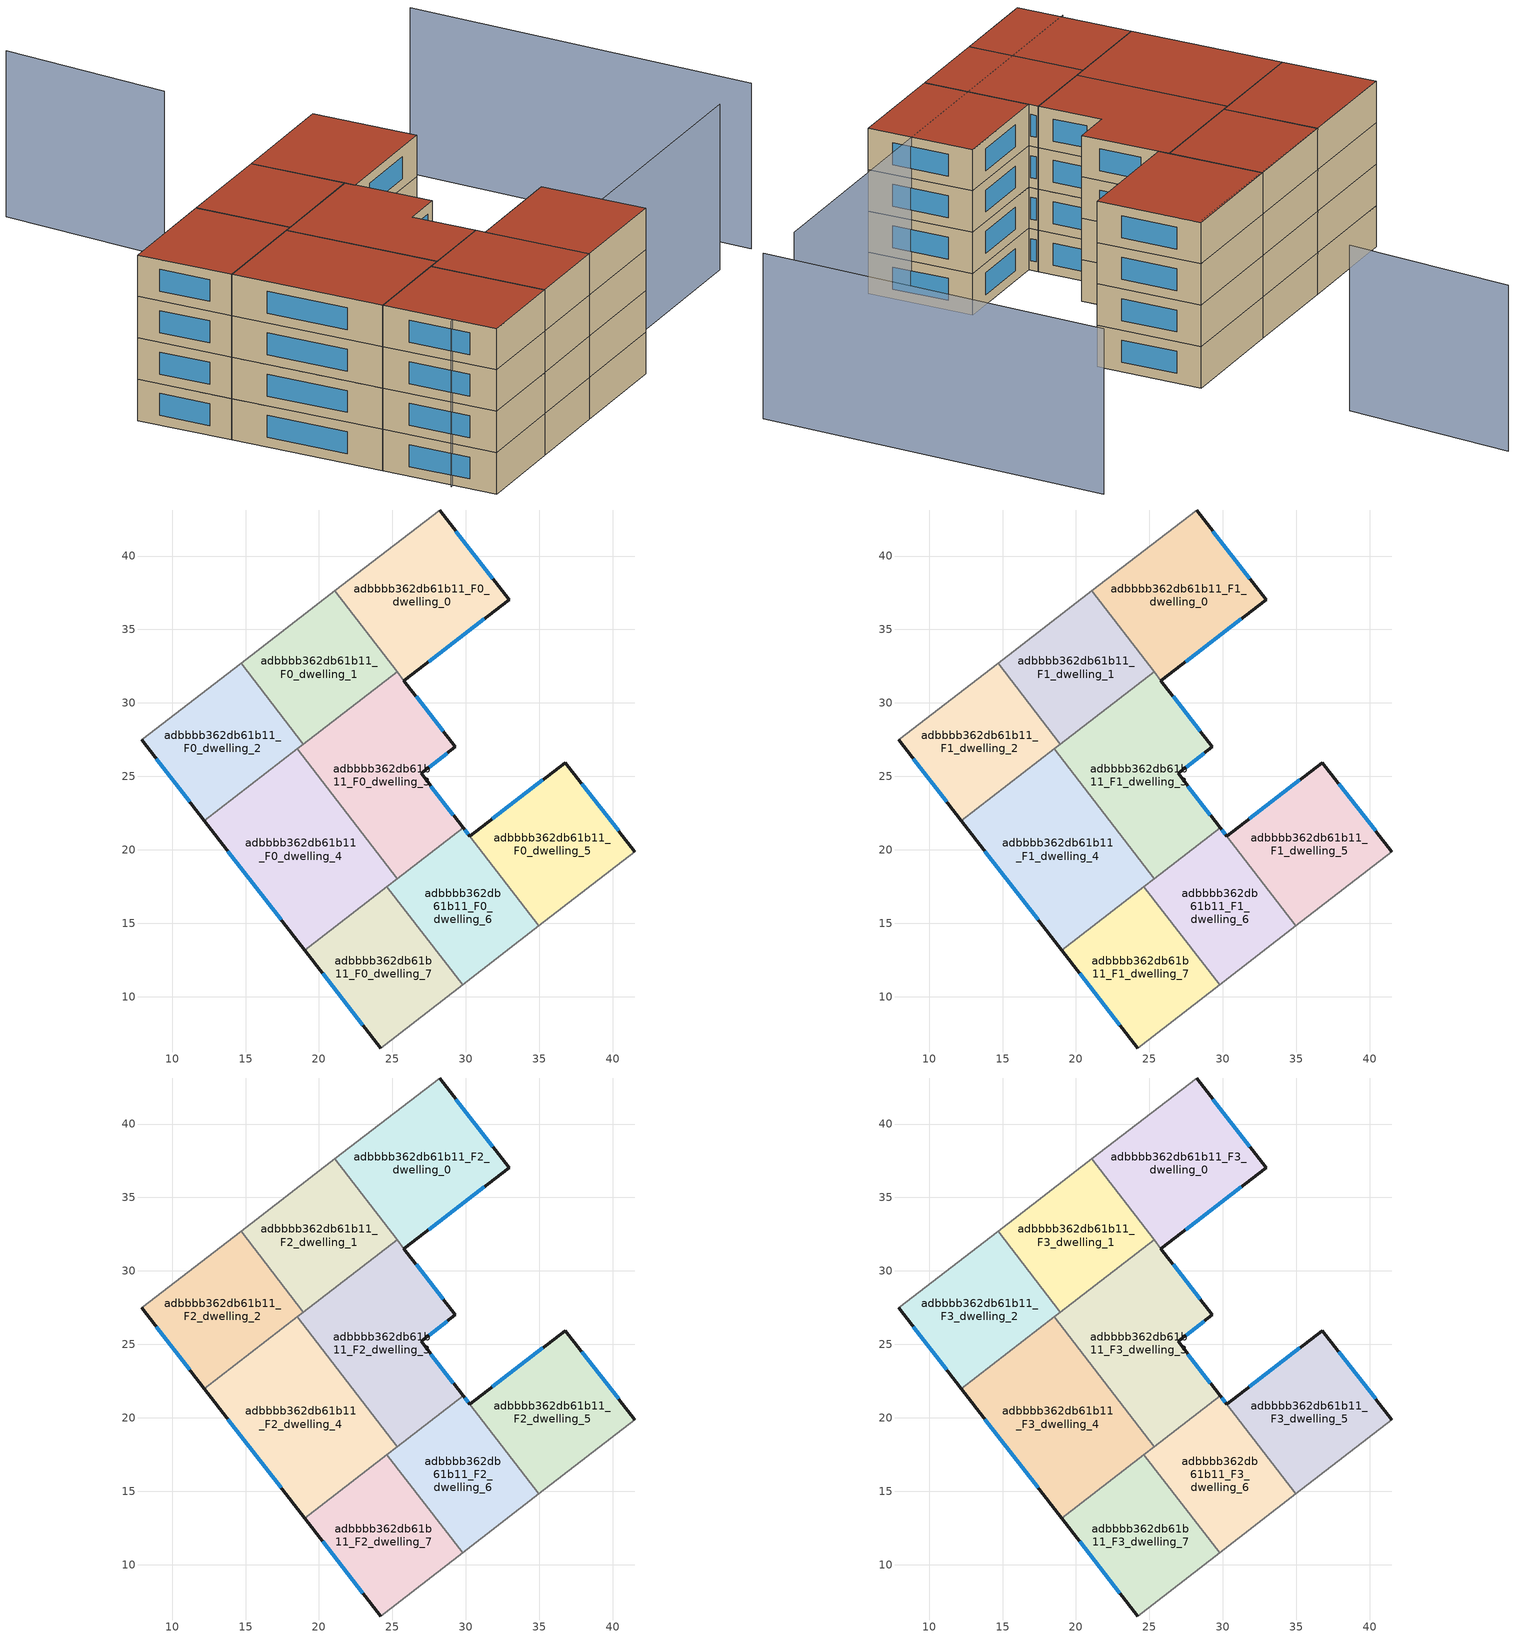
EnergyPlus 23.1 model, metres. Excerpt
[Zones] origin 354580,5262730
adbbbb362db61b11_F0_dwelling_0
 floor ground (EU_floor_Construction): 28.22,43.13 32.95,37.03 25.79,31.51 21.07,37.62 z0
 wall outside (EU_wall_Construction): 25.79,31.51 32.95,37.03 28.22,43.13 z0:3
 wall adiabatic (EU_wall_Construction): 28.22,43.13 21.07,37.62 z0:3
 wall to adbbbb362db61b11_F0_dwelling_1 (EU_wall_Construction): 21.07,37.62 25.32,32.11 z0:3
 wall to adbbbb362db61b11_F0_dwelling_3 (EU_wall_Construction): 25.32,32.11 25.79,31.51 z0:3
 window (EU_Window_Construction): 31.84,38.47 29.33,41.7 / 27.47,32.8 31.26,35.74 z0.7:2.3
adbbbb362db61b11_F0_dwelling_1
 floor ground (EU_floor_Construction): 21.07,37.62 25.32,32.11 18.95,27.2 14.7,32.71 z0
 wall to adbbbb362db61b11_F0_dwelling_2 (EU_wall_Construction): 14.7,32.71 18.95,27.2 z0:3
 wall adiabatic (EU_wall_Construction): 21.07,37.62 14.7,32.71 z0:3
 wall to adbbbb362db61b11_F0_dwelling_3 (EU_wall_Construction): 18.95,27.2 25.32,32.11 z0:3
adbbbb362db61b11_F0_dwelling_2
 floor ground (EU_floor_Construction): 14.7,32.71 18.95,27.2 12.19,21.99 7.92,27.48 z0
 wall outside (EU_wall_Construction): 7.92,27.48 12.19,21.99 z0:3
 wall adiabatic (EU_wall_Construction): 14.7,32.71 7.92,27.48 z0:3
 wall to adbbbb362db61b11_F0_dwelling_4 (EU_wall_Construction): 12.19,21.99 18.52,26.87 z0:3
 wall to adbbbb362db61b11_F0_dwelling_3 (EU_wall_Construction): 18.52,26.87 18.95,27.2 z0:3
 window (EU_Window_Construction): 8.93,26.19 11.19,23.28 z0.7:2.3
adbbbb362db61b11_F0_dwelling_3
 floor ground (EU_floor_Construction): 25.32,32.11 29.28,27.01 26.95,25.21 29.83,21.49 25.34,18.03 18.52,26.87 z0
 wall outside (EU_wall_Construction): 29.83,21.49 26.95,25.21 29.28,27.01 25.79,31.5 z0:3
 wall to adbbbb362db61b11_F0_dwelling_4 (EU_wall_Construction): 18.52,26.87 25.34,18.03 z0:3
 wall to adbbbb362db61b11_F0_dwelling_6 (EU_wall_Construction): 25.34,18.03 29.83,21.49 z0:3
 window (EU_Window_Construction): 28.46,28.06 26.61,30.45 / 27.5,25.63 28.74,26.58 / 29.15,22.36 27.62,24.33 z0.7:2.3
adbbbb362db61b11_F0_dwelling_4
 floor ground (EU_floor_Construction): 18.52,26.87 25.34,18.03 19.04,13.16 12.19,21.99 z0
 wall outside (EU_wall_Construction): 12.19,21.99 19.04,13.16 z0:3
 wall to adbbbb362db61b11_F0_dwelling_7 (EU_wall_Construction): 19.04,13.16 24.63,17.48 z0:3
 wall to adbbbb362db61b11_F0_dwelling_6 (EU_wall_Construction): 24.63,17.48 25.34,18.03 z0:3
 window (EU_Window_Construction): 13.8,19.91 17.43,15.23 z0.7:2.3
adbbbb362db61b11_F0_dwelling_5
 floor ground (EU_floor_Construction): 36.78,25.94 41.51,19.85 34.98,14.82 30.27,20.92 z0
 wall outside (EU_wall_Construction): 41.51,19.85 36.78,25.94 30.27,20.92 z0:3
 wall to adbbbb362db61b11_F0_dwelling_6 (EU_wall_Construction): 30.27,20.92 34.98,14.82 z0:3
 wall adiabatic (EU_wall_Construction): 34.98,14.82 41.51,19.85 z0:3
 window (EU_Window_Construction): 35.25,24.76 31.8,22.1 / 40.4,21.28 37.89,24.51 z0.7:2.3
adbbbb362db61b11_F0_dwelling_6
 floor ground (EU_floor_Construction): 30.27,20.92 34.98,14.82 29.78,10.8 24.63,17.48 29.83,21.49 z0
 wall outside (EU_wall_Construction): 30.27,20.92 29.83,21.49 z0:3
 wall adiabatic (EU_wall_Construction): 29.78,10.8 34.98,14.82 z0:3
 wall to adbbbb362db61b11_F0_dwelling_7 (EU_wall_Construction): 24.63,17.48 29.78,10.8 z0:3
 window (EU_Window_Construction): 30.17,21.05 29.93,21.35 z0.7:2.3
adbbbb362db61b11_F0_dwelling_7
 floor ground (EU_floor_Construction): 24.63,17.48 29.78,10.8 24.2,6.5 19.04,13.16 z0
 wall outside (EU_wall_Construction): 19.04,13.16 24.2,6.5 z0:3
 wall adiabatic (EU_wall_Construction): 24.2,6.5 29.78,10.8 z0:3
 window (EU_Window_Construction): 20.25,11.6 22.99,8.07 z0.7:2.3
adbbbb362db61b11_F1_dwelling_0
 floor to adbbbb362db61b11_F0_dwelling_0 (EU_floor_Construction): 28.22,43.13 32.95,37.03 25.79,31.51 21.07,37.62 z3
 wall outside (EU_wall_Construction): 25.79,31.51 32.95,37.03 28.22,43.13 z3:6
 wall adiabatic (EU_wall_Construction): 28.22,43.13 21.07,37.62 z3:6
 wall to adbbbb362db61b11_F1_dwelling_1 (EU_wall_Construction): 21.07,37.62 25.32,32.11 z3:6
 wall to adbbbb362db61b11_F1_dwelling_3 (EU_wall_Construction): 25.32,32.11 25.79,31.51 z3:6
 window (EU_Window_Construction): 31.84,38.47 29.33,41.7 / 27.47,32.8 31.26,35.74 z3.7:5.3
adbbbb362db61b11_F1_dwelling_1
 floor to adbbbb362db61b11_F0_dwelling_1 (EU_floor_Construction): 21.07,37.62 25.32,32.11 18.95,27.2 14.7,32.71 z3
 wall to adbbbb362db61b11_F1_dwelling_2 (EU_wall_Construction): 14.7,32.71 18.95,27.2 z3:6
 wall adiabatic (EU_wall_Construction): 21.07,37.62 14.7,32.71 z3:6
 wall to adbbbb362db61b11_F1_dwelling_3 (EU_wall_Construction): 18.95,27.2 25.32,32.11 z3:6
adbbbb362db61b11_F1_dwelling_2
 floor to adbbbb362db61b11_F0_dwelling_2 (EU_floor_Construction): 14.7,32.71 18.95,27.2 12.19,21.99 7.92,27.48 z3
 wall outside (EU_wall_Construction): 7.92,27.48 12.19,21.99 z3:6
 wall adiabatic (EU_wall_Construction): 14.7,32.71 7.92,27.48 z3:6
 wall to adbbbb362db61b11_F1_dwelling_4 (EU_wall_Construction): 12.19,21.99 18.52,26.87 z3:6
 wall to adbbbb362db61b11_F1_dwelling_3 (EU_wall_Construction): 18.52,26.87 18.95,27.2 z3:6
 window (EU_Window_Construction): 8.93,26.19 11.19,23.28 z3.7:5.3
adbbbb362db61b11_F1_dwelling_3
 floor to adbbbb362db61b11_F0_dwelling_3 (EU_floor_Construction): 25.32,32.11 29.28,27.01 26.95,25.21 29.83,21.49 25.34,18.03 18.52,26.87 z3
 wall outside (EU_wall_Construction): 29.83,21.49 26.95,25.21 29.28,27.01 25.79,31.5 z3:6
 wall to adbbbb362db61b11_F1_dwelling_4 (EU_wall_Construction): 18.52,26.87 25.34,18.03 z3:6
 wall to adbbbb362db61b11_F1_dwelling_6 (EU_wall_Construction): 25.34,18.03 29.83,21.49 z3:6
 window (EU_Window_Construction): 28.46,28.06 26.61,30.45 / 27.5,25.63 28.74,26.58 / 29.15,22.36 27.62,24.33 z3.7:5.3
adbbbb362db61b11_F1_dwelling_4
 floor to adbbbb362db61b11_F0_dwelling_4 (EU_floor_Construction): 18.52,26.87 25.34,18.03 19.04,13.16 12.19,21.99 z3
 wall outside (EU_wall_Construction): 12.19,21.99 19.04,13.16 z3:6
 wall to adbbbb362db61b11_F1_dwelling_7 (EU_wall_Construction): 19.04,13.16 24.63,17.48 z3:6
 wall to adbbbb362db61b11_F1_dwelling_6 (EU_wall_Construction): 24.63,17.48 25.34,18.03 z3:6
 window (EU_Window_Construction): 13.8,19.91 17.43,15.23 z3.7:5.3
adbbbb362db61b11_F1_dwelling_5
 floor to adbbbb362db61b11_F0_dwelling_5 (EU_floor_Construction): 36.78,25.94 41.51,19.85 34.98,14.82 30.27,20.92 z3
 wall outside (EU_wall_Construction): 41.51,19.85 36.78,25.94 30.27,20.92 z3:6
 wall to adbbbb362db61b11_F1_dwelling_6 (EU_wall_Construction): 30.27,20.92 34.98,14.82 z3:6
 wall adiabatic (EU_wall_Construction): 34.98,14.82 41.51,19.85 z3:6
 window (EU_Window_Construction): 35.25,24.76 31.8,22.1 / 40.4,21.28 37.89,24.51 z3.7:5.3
adbbbb362db61b11_F1_dwelling_6
 floor to adbbbb362db61b11_F0_dwelling_6 (EU_floor_Construction): 30.27,20.92 34.98,14.82 29.78,10.8 24.63,17.48 29.83,21.49 z3
 wall outside (EU_wall_Construction): 30.27,20.92 29.83,21.49 z3:6
 wall adiabatic (EU_wall_Construction): 29.78,10.8 34.98,14.82 z3:6
 wall to adbbbb362db61b11_F1_dwelling_7 (EU_wall_Construction): 24.63,17.48 29.78,10.8 z3:6
 window (EU_Window_Construction): 30.17,21.05 29.93,21.35 z3.7:5.3
adbbbb362db61b11_F1_dwelling_7
 floor to adbbbb362db61b11_F0_dwelling_7 (EU_floor_Construction): 24.63,17.48 29.78,10.8 24.2,6.5 19.04,13.16 z3
 wall outside (EU_wall_Construction): 19.04,13.16 24.2,6.5 z3:6
 wall adiabatic (EU_wall_Construction): 24.2,6.5 29.78,10.8 z3:6
 window (EU_Window_Construction): 20.25,11.6 22.99,8.07 z3.7:5.3
adbbbb362db61b11_F2_dwelling_0
 floor to adbbbb362db61b11_F1_dwelling_0 (EU_floor_Construction): 28.22,43.13 32.95,37.03 25.79,31.51 21.07,37.62 z6
 wall outside (EU_wall_Construction): 25.79,31.51 32.95,37.03 28.22,43.13 z6:9
 wall adiabatic (EU_wall_Construction): 28.22,43.13 21.07,37.62 z6:9
 wall to adbbbb362db61b11_F2_dwelling_1 (EU_wall_Construction): 21.07,37.62 25.32,32.11 z6:9
 wall to adbbbb362db61b11_F2_dwelling_3 (EU_wall_Construction): 25.32,32.11 25.79,31.51 z6:9
 window (EU_Window_Construction): 31.84,38.47 29.33,41.7 / 27.47,32.8 31.26,35.74 z6.7:8.3
adbbbb362db61b11_F2_dwelling_1
 floor to adbbbb362db61b11_F1_dwelling_1 (EU_floor_Construction): 21.07,37.62 25.32,32.11 18.95,27.2 14.7,32.71 z6
 wall to adbbbb362db61b11_F2_dwelling_2 (EU_wall_Construction): 14.7,32.71 18.95,27.2 z6:9
 wall adiabatic (EU_wall_Construction): 21.07,37.62 14.7,32.71 z6:9
 wall to adbbbb362db61b11_F2_dwelling_3 (EU_wall_Construction): 18.95,27.2 25.32,32.11 z6:9
adbbbb362db61b11_F2_dwelling_2
 floor to adbbbb362db61b11_F1_dwelling_2 (EU_floor_Construction): 14.7,32.71 18.95,27.2 12.19,21.99 7.92,27.48 z6
 wall outside (EU_wall_Construction): 7.92,27.48 12.19,21.99 z6:9
 wall adiabatic (EU_wall_Construction): 14.7,32.71 7.92,27.48 z6:9
 wall to adbbbb362db61b11_F2_dwelling_4 (EU_wall_Construction): 12.19,21.99 18.52,26.87 z6:9
 wall to adbbbb362db61b11_F2_dwelling_3 (EU_wall_Construction): 18.52,26.87 18.95,27.2 z6:9
 window (EU_Window_Construction): 8.93,26.19 11.19,23.28 z6.7:8.3
adbbbb362db61b11_F2_dwelling_3
 floor to adbbbb362db61b11_F1_dwelling_3 (EU_floor_Construction): 25.32,32.11 29.28,27.01 26.95,25.21 29.83,21.49 25.34,18.03 18.52,26.87 z6
 wall outside (EU_wall_Construction): 29.83,21.49 26.95,25.21 29.28,27.01 25.79,31.5 z6:9
 wall to adbbbb362db61b11_F2_dwelling_4 (EU_wall_Construction): 18.52,26.87 25.34,18.03 z6:9
 wall to adbbbb362db61b11_F2_dwelling_6 (EU_wall_Construction): 25.34,18.03 29.83,21.49 z6:9
 window (EU_Window_Construction): 28.46,28.06 26.61,30.45 / 27.5,25.63 28.74,26.58 / 29.15,22.36 27.62,24.33 z6.7:8.3
adbbbb362db61b11_F2_dwelling_4
 floor to adbbbb362db61b11_F1_dwelling_4 (EU_floor_Construction): 18.52,26.87 25.34,18.03 19.04,13.16 12.19,21.99 z6
 wall outside (EU_wall_Construction): 12.19,21.99 19.04,13.16 z6:9
 wall to adbbbb362db61b11_F2_dwelling_7 (EU_wall_Construction): 19.04,13.16 24.63,17.48 z6:9
 wall to adbbbb362db61b11_F2_dwelling_6 (EU_wall_Construction): 24.63,17.48 25.34,18.03 z6:9
 window (EU_Window_Construction): 13.8,19.91 17.43,15.23 z6.7:8.3
adbbbb362db61b11_F2_dwelling_5
 floor to adbbbb362db61b11_F1_dwelling_5 (EU_floor_Construction): 36.78,25.94 41.51,19.85 34.98,14.82 30.27,20.92 z6
 wall outside (EU_wall_Construction): 41.51,19.85 36.78,25.94 30.27,20.92 z6:9
 wall to adbbbb362db61b11_F2_dwelling_6 (EU_wall_Construction): 30.27,20.92 34.98,14.82 z6:9
 wall adiabatic (EU_wall_Construction): 34.98,14.82 41.51,19.85 z6:9
 window (EU_Window_Construction): 35.25,24.76 31.8,22.1 / 40.4,21.28 37.89,24.51 z6.7:8.3
adbbbb362db61b11_F2_dwelling_6
 floor to adbbbb362db61b11_F1_dwelling_6 (EU_floor_Construction): 30.27,20.92 34.98,14.82 29.78,10.8 24.63,17.48 29.83,21.49 z6
 wall outside (EU_wall_Construction): 30.27,20.92 29.83,21.49 z6:9
 wall adiabatic (EU_wall_Construction): 29.78,10.8 34.98,14.82 z6:9
 wall to adbbbb362db61b11_F2_dwelling_7 (EU_wall_Construction): 24.63,17.48 29.78,10.8 z6:9
 window (EU_Window_Construction): 30.17,21.05 29.93,21.35 z6.7:8.3
adbbbb362db61b11_F2_dwelling_7
 floor to adbbbb362db61b11_F1_dwelling_7 (EU_floor_Construction): 24.63,17.48 29.78,10.8 24.2,6.5 19.04,13.16 z6
 wall outside (EU_wall_Construction): 19.04,13.16 24.2,6.5 z6:9
 wall adiabatic (EU_wall_Construction): 24.2,6.5 29.78,10.8 z6:9
 window (EU_Window_Construction): 20.25,11.6 22.99,8.07 z6.7:8.3
adbbbb362db61b11_F3_dwelling_0
 floor to adbbbb362db61b11_F2_dwelling_0 (EU_floor_Construction): 28.22,43.13 32.95,37.03 25.79,31.51 21.07,37.62 z9
 wall outside (EU_wall_Construction): 25.79,31.51 32.95,37.03 28.22,43.13 z9:12
 wall adiabatic (EU_wall_Construction): 28.22,43.13 21.07,37.62 z9:12
 wall to adbbbb362db61b11_F3_dwelling_1 (EU_wall_Construction): 21.07,37.62 25.32,32.11 z9:12
 wall to adbbbb362db61b11_F3_dwelling_3 (EU_wall_Construction): 25.32,32.11 25.79,31.51 z9:12
 window (EU_Window_Construction): 31.84,38.47 29.33,41.7 / 27.47,32.8 31.26,35.74 z9.7:11.3
 roof outside (EU_roof_Construction): 32.95,37.03 28.22,43.13 21.07,37.62 25.79,31.51 z12
adbbbb362db61b11_F3_dwelling_1
 floor to adbbbb362db61b11_F2_dwelling_1 (EU_floor_Construction): 21.07,37.62 25.32,32.11 18.95,27.2 14.7,32.71 z9
 wall to adbbbb362db61b11_F3_dwelling_2 (EU_wall_Construction): 14.7,32.71 18.95,27.2 z9:12
 wall adiabatic (EU_wall_Construction): 21.07,37.62 14.7,32.71 z9:12
 wall to adbbbb362db61b11_F3_dwelling_3 (EU_wall_Construction): 18.95,27.2 25.32,32.11 z9:12
 roof outside (EU_roof_Construction): 25.32,32.11 21.07,37.62 14.7,32.71 18.95,27.2 z12
adbbbb362db61b11_F3_dwelling_2
 floor to adbbbb362db61b11_F2_dwelling_2 (EU_floor_Construction): 14.7,32.71 18.95,27.2 12.19,21.99 7.92,27.48 z9
 wall outside (EU_wall_Construction): 7.92,27.48 12.19,21.99 z9:12
 wall adiabatic (EU_wall_Construction): 14.7,32.71 7.92,27.48 z9:12
 wall to adbbbb362db61b11_F3_dwelling_4 (EU_wall_Construction): 12.19,21.99 18.52,26.87 z9:12
 wall to adbbbb362db61b11_F3_dwelling_3 (EU_wall_Construction): 18.52,26.87 18.95,27.2 z9:12
 window (EU_Window_Construction): 8.93,26.19 11.19,23.28 z9.7:11.3
 roof outside (EU_roof_Construction): 18.95,27.2 14.7,32.71 7.92,27.48 12.19,21.99 z12
adbbbb362db61b11_F3_dwelling_3
 floor to adbbbb362db61b11_F2_dwelling_3 (EU_floor_Construction): 25.32,32.11 29.28,27.01 26.95,25.21 29.83,21.49 25.34,18.03 18.52,26.87 z9
 wall outside (EU_wall_Construction): 29.83,21.49 26.95,25.21 29.28,27.01 25.79,31.5 z9:12
 wall to adbbbb362db61b11_F3_dwelling_4 (EU_wall_Construction): 18.52,26.87 25.34,18.03 z9:12
 wall to adbbbb362db61b11_F3_dwelling_6 (EU_wall_Construction): 25.34,18.03 29.83,21.49 z9:12
 window (EU_Window_Construction): 28.46,28.06 26.61,30.45 / 27.5,25.63 28.74,26.58 / 29.15,22.36 27.62,24.33 z9.7:11.3
 roof outside (EU_roof_Construction): 29.83,21.49 26.95,25.21 29.28,27.01 25.32,32.11 18.52,26.87 25.34,18.03 z12
adbbbb362db61b11_F3_dwelling_4
 floor to adbbbb362db61b11_F2_dwelling_4 (EU_floor_Construction): 18.52,26.87 25.34,18.03 19.04,13.16 12.19,21.99 z9
 wall outside (EU_wall_Construction): 12.19,21.99 19.04,13.16 z9:12
 wall to adbbbb362db61b11_F3_dwelling_7 (EU_wall_Construction): 19.04,13.16 24.63,17.48 z9:12
 wall to adbbbb362db61b11_F3_dwelling_6 (EU_wall_Construction): 24.63,17.48 25.34,18.03 z9:12
 window (EU_Window_Construction): 13.8,19.91 17.43,15.23 z9.7:11.3
 roof outside (EU_roof_Construction): 25.34,18.03 18.52,26.87 12.19,21.99 19.04,13.16 z12
adbbbb362db61b11_F3_dwelling_5
 floor to adbbbb362db61b11_F2_dwelling_5 (EU_floor_Construction): 36.78,25.94 41.51,19.85 34.98,14.82 30.27,20.92 z9
 wall outside (EU_wall_Construction): 41.51,19.85 36.78,25.94 30.27,20.92 z9:12
 wall to adbbbb362db61b11_F3_dwelling_6 (EU_wall_Construction): 30.27,20.92 34.98,14.82 z9:12
 wall adiabatic (EU_wall_Construction): 34.98,14.82 41.51,19.85 z9:12
 window (EU_Window_Construction): 35.25,24.76 31.8,22.1 / 40.4,21.28 37.89,24.51 z9.7:11.3
 roof outside (EU_roof_Construction): 41.51,19.85 36.78,25.94 30.27,20.92 34.98,14.82 z12
adbbbb362db61b11_F3_dwelling_6
 floor to adbbbb362db61b11_F2_dwelling_6 (EU_floor_Construction): 30.27,20.92 34.98,14.82 29.78,10.8 24.63,17.48 29.83,21.49 z9
 wall outside (EU_wall_Construction): 30.27,20.92 29.83,21.49 z9:12
 wall adiabatic (EU_wall_Construction): 29.78,10.8 34.98,14.82 z9:12
 wall to adbbbb362db61b11_F3_dwelling_7 (EU_wall_Construction): 24.63,17.48 29.78,10.8 z9:12
 window (EU_Window_Construction): 30.17,21.05 29.93,21.35 z9.7:11.3
 roof outside (EU_roof_Construction): 34.98,14.82 30.27,20.92 29.83,21.49 24.63,17.48 29.78,10.8 z12
adbbbb362db61b11_F3_dwelling_7
 floor to adbbbb362db61b11_F2_dwelling_7 (EU_floor_Construction): 24.63,17.48 29.78,10.8 24.2,6.5 19.04,13.16 z9
 wall outside (EU_wall_Construction): 19.04,13.16 24.2,6.5 z9:12
 wall adiabatic (EU_wall_Construction): 24.2,6.5 29.78,10.8 z9:12
 window (EU_Window_Construction): 20.25,11.6 22.99,8.07 z9.7:11.3
 roof outside (EU_roof_Construction): 29.78,10.8 24.63,17.48 19.04,13.16 24.2,6.5 z12
shading: 22.02,8.89 53.19,32.95 / 56.51,35.09 41.45,55.85 / 20.93,50.68 14.3,61.07 / 28.3,43.03 7.93,27.48 z0:12
[Building]
EU S2 Campaign: North Axis=0; Terrain=City; Solar Distribution=FullExterior
[Site:Location]
Budapest.Ferenc.Liszt.Intl.AP: Latitude=47.437; Longitude=19.256; Time Zone=1; Elevation=185
[SizingPeriod:WeatherFileDays]
AnnualSizingPeriod: Begin Month=1; Begin Day of Month=1; End Month=12; End Day of Month=31; Day of Week for Start Day=Monday; Use Weather File Daylight Saving Period=No; Use Weather File Rain and Snow Indicators=No
[MATERIAL]
EU_InternalMass_Material: Roughness=MediumRough; Thickness=0.1; Conductivity=1; Density=1800; Specific Heat=900; Thermal Absorptance=0.9; Solar Absorptance=0.7; Visible Absorptance=0.7
[MATERIAL:NOMASS] Roughness=MediumRough; Thermal Absorptance=0.9; Solar Absorptance=0.7; Visible Absorptance=0.7
Name | Thermal Resistance
EU_wall_NoMass | 0.832559
EU_roof_NoMass | 1.39638
EU_floor_NoMass | 0.872794
[WINDOWMATERIAL:SIMPLEGLAZINGSYSTEM]
EU_Window_SimpleGlazing: UFactor=2.79869; Solar Heat Gain Coefficient=0.75; Visible Transmittance=0.75
[CONSTRUCTION]
EU_wall_Construction: EU_wall_NoMass
EU_roof_Construction: EU_roof_NoMass
EU_floor_Construction: EU_floor_NoMass
EU_Window_Construction: EU_Window_SimpleGlazing
EU_InternalMass_Construction: EU_InternalMass_Material
[ZONE] Type=1; Multiplier=1; Ceiling Height=autocalculate; Floor Area=autocalculate; Part of Total Floor Area=Yes
Name | Volume
adbbbb362db61b11_F0_dwelling_0; adbbbb362db61b11_F1_dwelling_0; adbbbb362db61b11_F2_dwelling_0; adbbbb362db61b11_F3_dwelling_0 | 209.279
adbbbb362db61b11_F0_dwelling_1; adbbbb362db61b11_F1_dwelling_1; adbbbb362db61b11_F2_dwelling_1; adbbbb362db61b11_F3_dwelling_1 | 167.969
adbbbb362db61b11_F0_dwelling_2; adbbbb362db61b11_F1_dwelling_2; adbbbb362db61b11_F2_dwelling_2; adbbbb362db61b11_F3_dwelling_2 | 178.269
adbbbb362db61b11_F0_dwelling_3; adbbbb362db61b11_F1_dwelling_3; adbbbb362db61b11_F2_dwelling_3; adbbbb362db61b11_F3_dwelling_3 | 246.628
adbbbb362db61b11_F0_dwelling_4; adbbbb362db61b11_F1_dwelling_4; adbbbb362db61b11_F2_dwelling_4; adbbbb362db61b11_F3_dwelling_4 | 267.388
adbbbb362db61b11_F0_dwelling_5; adbbbb362db61b11_F1_dwelling_5; adbbbb362db61b11_F2_dwelling_5; adbbbb362db61b11_F3_dwelling_5 | 190.417
adbbbb362db61b11_F0_dwelling_6; adbbbb362db61b11_F1_dwelling_6; adbbbb362db61b11_F2_dwelling_6; adbbbb362db61b11_F3_dwelling_6 | 166.092
adbbbb362db61b11_F0_dwelling_7; adbbbb362db61b11_F1_dwelling_7; adbbbb362db61b11_F2_dwelling_7; adbbbb362db61b11_F3_dwelling_7 | 178.258
[INTERNALMASS] Construction=EU_InternalMass_Construction
Name | Zone or ZoneList | Surface Area
adbbbb362db61b11_F0_dwelling_0_EU_InternalMass | adbbbb362db61b11_F0_dwelling_0 | 69.7611
adbbbb362db61b11_F0_dwelling_1_EU_InternalMass | adbbbb362db61b11_F0_dwelling_1 | 55.9895
adbbbb362db61b11_F0_dwelling_2_EU_InternalMass | adbbbb362db61b11_F0_dwelling_2 | 59.4232
adbbbb362db61b11_F0_dwelling_3_EU_InternalMass | adbbbb362db61b11_F0_dwelling_3 | 82.2073
adbbbb362db61b11_F0_dwelling_4_EU_InternalMass | adbbbb362db61b11_F0_dwelling_4 | 89.1292
adbbbb362db61b11_F0_dwelling_5_EU_InternalMass | adbbbb362db61b11_F0_dwelling_5 | 63.4723
adbbbb362db61b11_F0_dwelling_6_EU_InternalMass | adbbbb362db61b11_F0_dwelling_6 | 55.3642
adbbbb362db61b11_F0_dwelling_7_EU_InternalMass | adbbbb362db61b11_F0_dwelling_7 | 59.4196
adbbbb362db61b11_F1_dwelling_0_EU_InternalMass | adbbbb362db61b11_F1_dwelling_0 | 69.7611
adbbbb362db61b11_F1_dwelling_1_EU_InternalMass | adbbbb362db61b11_F1_dwelling_1 | 55.9895
adbbbb362db61b11_F1_dwelling_2_EU_InternalMass | adbbbb362db61b11_F1_dwelling_2 | 59.4232
adbbbb362db61b11_F1_dwelling_3_EU_InternalMass | adbbbb362db61b11_F1_dwelling_3 | 82.2073
adbbbb362db61b11_F1_dwelling_4_EU_InternalMass | adbbbb362db61b11_F1_dwelling_4 | 89.1292
adbbbb362db61b11_F1_dwelling_5_EU_InternalMass | adbbbb362db61b11_F1_dwelling_5 | 63.4723
adbbbb362db61b11_F1_dwelling_6_EU_InternalMass | adbbbb362db61b11_F1_dwelling_6 | 55.3642
adbbbb362db61b11_F1_dwelling_7_EU_InternalMass | adbbbb362db61b11_F1_dwelling_7 | 59.4196
adbbbb362db61b11_F2_dwelling_0_EU_InternalMass | adbbbb362db61b11_F2_dwelling_0 | 69.7611
adbbbb362db61b11_F2_dwelling_1_EU_InternalMass | adbbbb362db61b11_F2_dwelling_1 | 55.9895
adbbbb362db61b11_F2_dwelling_2_EU_InternalMass | adbbbb362db61b11_F2_dwelling_2 | 59.4232
adbbbb362db61b11_F2_dwelling_3_EU_InternalMass | adbbbb362db61b11_F2_dwelling_3 | 82.2073
adbbbb362db61b11_F2_dwelling_4_EU_InternalMass | adbbbb362db61b11_F2_dwelling_4 | 89.1292
adbbbb362db61b11_F2_dwelling_5_EU_InternalMass | adbbbb362db61b11_F2_dwelling_5 | 63.4723
adbbbb362db61b11_F2_dwelling_6_EU_InternalMass | adbbbb362db61b11_F2_dwelling_6 | 55.3642
adbbbb362db61b11_F2_dwelling_7_EU_InternalMass | adbbbb362db61b11_F2_dwelling_7 | 59.4196
adbbbb362db61b11_F3_dwelling_0_EU_InternalMass | adbbbb362db61b11_F3_dwelling_0 | 69.7611
adbbbb362db61b11_F3_dwelling_1_EU_InternalMass | adbbbb362db61b11_F3_dwelling_1 | 55.9895
adbbbb362db61b11_F3_dwelling_2_EU_InternalMass | adbbbb362db61b11_F3_dwelling_2 | 59.4232
adbbbb362db61b11_F3_dwelling_3_EU_InternalMass | adbbbb362db61b11_F3_dwelling_3 | 82.2073
adbbbb362db61b11_F3_dwelling_4_EU_InternalMass | adbbbb362db61b11_F3_dwelling_4 | 89.1292
adbbbb362db61b11_F3_dwelling_5_EU_InternalMass | adbbbb362db61b11_F3_dwelling_5 | 63.4723
adbbbb362db61b11_F3_dwelling_6_EU_InternalMass | adbbbb362db61b11_F3_dwelling_6 | 55.3642
adbbbb362db61b11_F3_dwelling_7_EU_InternalMass | adbbbb362db61b11_F3_dwelling_7 | 59.4196
[OTHEREQUIPMENT] Fuel Type=Electricity; Design Level Calculation Method=Watts/Area; Power per Zone Floor Area=1; Fraction Latent=0; Fraction Radiant=0; Fraction Lost=0; Carbon Dioxide Generation Rate=0; EndUse Subcategory=EU_Step8_InternalGains
Name | Zone or ZoneList or Space or SpaceList | Schedule
EU_Step8_InternalGain_adbbbb362db61b11_F0_dwelling_0_f000 | adbbbb362db61b11_F0_dwelling_0 | EU_Step8_GainSchedule_adbbbb362db61b11_F0_dwelling_0_f000
EU_Step8_InternalGain_adbbbb362db61b11_F0_dwelling_1_f000 | adbbbb362db61b11_F0_dwelling_1 | EU_Step8_GainSchedule_adbbbb362db61b11_F0_dwelling_1_f000
EU_Step8_InternalGain_adbbbb362db61b11_F0_dwelling_2_f000 | adbbbb362db61b11_F0_dwelling_2 | EU_Step8_GainSchedule_adbbbb362db61b11_F0_dwelling_2_f000
EU_Step8_InternalGain_adbbbb362db61b11_F0_dwelling_3_f000 | adbbbb362db61b11_F0_dwelling_3 | EU_Step8_GainSchedule_adbbbb362db61b11_F0_dwelling_3_f000
EU_Step8_InternalGain_adbbbb362db61b11_F0_dwelling_4_f000 | adbbbb362db61b11_F0_dwelling_4 | EU_Step8_GainSchedule_adbbbb362db61b11_F0_dwelling_4_f000
EU_Step8_InternalGain_adbbbb362db61b11_F0_dwelling_5_f000 | adbbbb362db61b11_F0_dwelling_5 | EU_Step8_GainSchedule_adbbbb362db61b11_F0_dwelling_5_f000
EU_Step8_InternalGain_adbbbb362db61b11_F0_dwelling_6_f000 | adbbbb362db61b11_F0_dwelling_6 | EU_Step8_GainSchedule_adbbbb362db61b11_F0_dwelling_6_f000
EU_Step8_InternalGain_adbbbb362db61b11_F0_dwelling_7_f000 | adbbbb362db61b11_F0_dwelling_7 | EU_Step8_GainSchedule_adbbbb362db61b11_F0_dwelling_7_f000
EU_Step8_InternalGain_adbbbb362db61b11_F1_dwelling_0_f000 | adbbbb362db61b11_F1_dwelling_0 | EU_Step8_GainSchedule_adbbbb362db61b11_F1_dwelling_0_f000
EU_Step8_InternalGain_adbbbb362db61b11_F1_dwelling_1_f000 | adbbbb362db61b11_F1_dwelling_1 | EU_Step8_GainSchedule_adbbbb362db61b11_F1_dwelling_1_f000
EU_Step8_InternalGain_adbbbb362db61b11_F1_dwelling_2_f000 | adbbbb362db61b11_F1_dwelling_2 | EU_Step8_GainSchedule_adbbbb362db61b11_F1_dwelling_2_f000
EU_Step8_InternalGain_adbbbb362db61b11_F1_dwelling_3_f000 | adbbbb362db61b11_F1_dwelling_3 | EU_Step8_GainSchedule_adbbbb362db61b11_F1_dwelling_3_f000
EU_Step8_InternalGain_adbbbb362db61b11_F1_dwelling_4_f000 | adbbbb362db61b11_F1_dwelling_4 | EU_Step8_GainSchedule_adbbbb362db61b11_F1_dwelling_4_f000
EU_Step8_InternalGain_adbbbb362db61b11_F1_dwelling_5_f000 | adbbbb362db61b11_F1_dwelling_5 | EU_Step8_GainSchedule_adbbbb362db61b11_F1_dwelling_5_f000
EU_Step8_InternalGain_adbbbb362db61b11_F1_dwelling_6_f000 | adbbbb362db61b11_F1_dwelling_6 | EU_Step8_GainSchedule_adbbbb362db61b11_F1_dwelling_6_f000
EU_Step8_InternalGain_adbbbb362db61b11_F1_dwelling_7_f000 | adbbbb362db61b11_F1_dwelling_7 | EU_Step8_GainSchedule_adbbbb362db61b11_F1_dwelling_7_f000
EU_Step8_InternalGain_adbbbb362db61b11_F2_dwelling_0_f000 | adbbbb362db61b11_F2_dwelling_0 | EU_Step8_GainSchedule_adbbbb362db61b11_F2_dwelling_0_f000
EU_Step8_InternalGain_adbbbb362db61b11_F2_dwelling_1_f000 | adbbbb362db61b11_F2_dwelling_1 | EU_Step8_GainSchedule_adbbbb362db61b11_F2_dwelling_1_f000
EU_Step8_InternalGain_adbbbb362db61b11_F2_dwelling_2_f000 | adbbbb362db61b11_F2_dwelling_2 | EU_Step8_GainSchedule_adbbbb362db61b11_F2_dwelling_2_f000
EU_Step8_InternalGain_adbbbb362db61b11_F2_dwelling_3_f000 | adbbbb362db61b11_F2_dwelling_3 | EU_Step8_GainSchedule_adbbbb362db61b11_F2_dwelling_3_f000
EU_Step8_InternalGain_adbbbb362db61b11_F2_dwelling_4_f000 | adbbbb362db61b11_F2_dwelling_4 | EU_Step8_GainSchedule_adbbbb362db61b11_F2_dwelling_4_f000
EU_Step8_InternalGain_adbbbb362db61b11_F2_dwelling_5_f000 | adbbbb362db61b11_F2_dwelling_5 | EU_Step8_GainSchedule_adbbbb362db61b11_F2_dwelling_5_f000
EU_Step8_InternalGain_adbbbb362db61b11_F2_dwelling_6_f000 | adbbbb362db61b11_F2_dwelling_6 | EU_Step8_GainSchedule_adbbbb362db61b11_F2_dwelling_6_f000
EU_Step8_InternalGain_adbbbb362db61b11_F2_dwelling_7_f000 | adbbbb362db61b11_F2_dwelling_7 | EU_Step8_GainSchedule_adbbbb362db61b11_F2_dwelling_7_f000
EU_Step8_InternalGain_adbbbb362db61b11_F3_dwelling_0_f000 | adbbbb362db61b11_F3_dwelling_0 | EU_Step8_GainSchedule_adbbbb362db61b11_F3_dwelling_0_f000
EU_Step8_InternalGain_adbbbb362db61b11_F3_dwelling_1_f000 | adbbbb362db61b11_F3_dwelling_1 | EU_Step8_GainSchedule_adbbbb362db61b11_F3_dwelling_1_f000
EU_Step8_InternalGain_adbbbb362db61b11_F3_dwelling_2_f000 | adbbbb362db61b11_F3_dwelling_2 | EU_Step8_GainSchedule_adbbbb362db61b11_F3_dwelling_2_f000
EU_Step8_InternalGain_adbbbb362db61b11_F3_dwelling_3_f000 | adbbbb362db61b11_F3_dwelling_3 | EU_Step8_GainSchedule_adbbbb362db61b11_F3_dwelling_3_f000
EU_Step8_InternalGain_adbbbb362db61b11_F3_dwelling_4_f000 | adbbbb362db61b11_F3_dwelling_4 | EU_Step8_GainSchedule_adbbbb362db61b11_F3_dwelling_4_f000
EU_Step8_InternalGain_adbbbb362db61b11_F3_dwelling_5_f000 | adbbbb362db61b11_F3_dwelling_5 | EU_Step8_GainSchedule_adbbbb362db61b11_F3_dwelling_5_f000
EU_Step8_InternalGain_adbbbb362db61b11_F3_dwelling_6_f000 | adbbbb362db61b11_F3_dwelling_6 | EU_Step8_GainSchedule_adbbbb362db61b11_F3_dwelling_6_f000
EU_Step8_InternalGain_adbbbb362db61b11_F3_dwelling_7_f000 | adbbbb362db61b11_F3_dwelling_7 | EU_Step8_GainSchedule_adbbbb362db61b11_F3_dwelling_7_f000
[ZONEVENTILATION:DESIGNFLOWRATE] Schedule=EU_AlwaysOn; Design Flow Rate Calculation Method=AirChanges/Hour; Air Changes per Hour=0.475469; Ventilation Type=Natural; Fan Pressure Rise=0; Fan Total Efficiency=1; Constant Term Coefficient=1; Temperature Term Coefficient=0; Velocity Term Coefficient=0; Velocity Squared Term Coefficient=0; Minimum Indoor Temperature=-100; Maximum Indoor Temperature=100; Delta Temperature=-100; Minimum Outdoor Temperature=-100; Maximum Outdoor Temperature=100; Maximum Wind Speed=40
Name | Zone or ZoneList or Space or SpaceList
EU_ConstantAir_adbbbb362db61b11_F0_dwelling_0 | adbbbb362db61b11_F0_dwelling_0
EU_ConstantAir_adbbbb362db61b11_F0_dwelling_1 | adbbbb362db61b11_F0_dwelling_1
EU_ConstantAir_adbbbb362db61b11_F0_dwelling_2 | adbbbb362db61b11_F0_dwelling_2
EU_ConstantAir_adbbbb362db61b11_F0_dwelling_3 | adbbbb362db61b11_F0_dwelling_3
EU_ConstantAir_adbbbb362db61b11_F0_dwelling_4 | adbbbb362db61b11_F0_dwelling_4
EU_ConstantAir_adbbbb362db61b11_F0_dwelling_5 | adbbbb362db61b11_F0_dwelling_5
EU_ConstantAir_adbbbb362db61b11_F0_dwelling_6 | adbbbb362db61b11_F0_dwelling_6
EU_ConstantAir_adbbbb362db61b11_F0_dwelling_7 | adbbbb362db61b11_F0_dwelling_7
EU_ConstantAir_adbbbb362db61b11_F1_dwelling_0 | adbbbb362db61b11_F1_dwelling_0
EU_ConstantAir_adbbbb362db61b11_F1_dwelling_1 | adbbbb362db61b11_F1_dwelling_1
EU_ConstantAir_adbbbb362db61b11_F1_dwelling_2 | adbbbb362db61b11_F1_dwelling_2
EU_ConstantAir_adbbbb362db61b11_F1_dwelling_3 | adbbbb362db61b11_F1_dwelling_3
EU_ConstantAir_adbbbb362db61b11_F1_dwelling_4 | adbbbb362db61b11_F1_dwelling_4
EU_ConstantAir_adbbbb362db61b11_F1_dwelling_5 | adbbbb362db61b11_F1_dwelling_5
EU_ConstantAir_adbbbb362db61b11_F1_dwelling_6 | adbbbb362db61b11_F1_dwelling_6
EU_ConstantAir_adbbbb362db61b11_F1_dwelling_7 | adbbbb362db61b11_F1_dwelling_7
EU_ConstantAir_adbbbb362db61b11_F2_dwelling_0 | adbbbb362db61b11_F2_dwelling_0
EU_ConstantAir_adbbbb362db61b11_F2_dwelling_1 | adbbbb362db61b11_F2_dwelling_1
EU_ConstantAir_adbbbb362db61b11_F2_dwelling_2 | adbbbb362db61b11_F2_dwelling_2
EU_ConstantAir_adbbbb362db61b11_F2_dwelling_3 | adbbbb362db61b11_F2_dwelling_3
EU_ConstantAir_adbbbb362db61b11_F2_dwelling_4 | adbbbb362db61b11_F2_dwelling_4
EU_ConstantAir_adbbbb362db61b11_F2_dwelling_5 | adbbbb362db61b11_F2_dwelling_5
EU_ConstantAir_adbbbb362db61b11_F2_dwelling_6 | adbbbb362db61b11_F2_dwelling_6
EU_ConstantAir_adbbbb362db61b11_F2_dwelling_7 | adbbbb362db61b11_F2_dwelling_7
EU_ConstantAir_adbbbb362db61b11_F3_dwelling_0 | adbbbb362db61b11_F3_dwelling_0
EU_ConstantAir_adbbbb362db61b11_F3_dwelling_1 | adbbbb362db61b11_F3_dwelling_1
EU_ConstantAir_adbbbb362db61b11_F3_dwelling_2 | adbbbb362db61b11_F3_dwelling_2
EU_ConstantAir_adbbbb362db61b11_F3_dwelling_3 | adbbbb362db61b11_F3_dwelling_3
EU_ConstantAir_adbbbb362db61b11_F3_dwelling_4 | adbbbb362db61b11_F3_dwelling_4
EU_ConstantAir_adbbbb362db61b11_F3_dwelling_5 | adbbbb362db61b11_F3_dwelling_5
EU_ConstantAir_adbbbb362db61b11_F3_dwelling_6 | adbbbb362db61b11_F3_dwelling_6
EU_ConstantAir_adbbbb362db61b11_F3_dwelling_7 | adbbbb362db61b11_F3_dwelling_7
[HVACTEMPLATE:THERMOSTAT] Constant Heating Setpoint=20; Constant Cooling Setpoint=50
EU_HeatOnly_adbbbb362db61b11_F0_dwelling_0; EU_HeatOnly_adbbbb362db61b11_F0_dwelling_1; EU_HeatOnly_adbbbb362db61b11_F0_dwelling_2; EU_HeatOnly_adbbbb362db61b11_F0_dwelling_3; EU_HeatOnly_adbbbb362db61b11_F0_dwelling_4; EU_HeatOnly_adbbbb362db61b11_F0_dwelling_5; EU_HeatOnly_adbbbb362db61b11_F0_dwelling_6; EU_HeatOnly_adbbbb362db61b11_F0_dwelling_7; EU_HeatOnly_adbbbb362db61b11_F1_dwelling_0; EU_HeatOnly_adbbbb362db61b11_F1_dwelling_1; EU_HeatOnly_adbbbb362db61b11_F1_dwelling_2; EU_HeatOnly_adbbbb362db61b11_F1_dwelling_3; EU_HeatOnly_adbbbb362db61b11_F1_dwelling_4; EU_HeatOnly_adbbbb362db61b11_F1_dwelling_5; EU_HeatOnly_adbbbb362db61b11_F1_dwelling_6; EU_HeatOnly_adbbbb362db61b11_F1_dwelling_7; EU_HeatOnly_adbbbb362db61b11_F2_dwelling_0; EU_HeatOnly_adbbbb362db61b11_F2_dwelling_1; EU_HeatOnly_adbbbb362db61b11_F2_dwelling_2; EU_HeatOnly_adbbbb362db61b11_F2_dwelling_3; EU_HeatOnly_adbbbb362db61b11_F2_dwelling_4; EU_HeatOnly_adbbbb362db61b11_F2_dwelling_5; EU_HeatOnly_adbbbb362db61b11_F2_dwelling_6; EU_HeatOnly_adbbbb362db61b11_F2_dwelling_7; EU_HeatOnly_adbbbb362db61b11_F3_dwelling_0; EU_HeatOnly_adbbbb362db61b11_F3_dwelling_1; EU_HeatOnly_adbbbb362db61b11_F3_dwelling_2; EU_HeatOnly_adbbbb362db61b11_F3_dwelling_3; EU_HeatOnly_adbbbb362db61b11_F3_dwelling_4; EU_HeatOnly_adbbbb362db61b11_F3_dwelling_5; EU_HeatOnly_adbbbb362db61b11_F3_dwelling_6; EU_HeatOnly_adbbbb362db61b11_F3_dwelling_7
[HVACTEMPLATE:ZONE:IDEALLOADSAIRSYSTEM] System Availability Schedule=EU_AlwaysOn; Maximum Heating Supply Air Temperature=50; Minimum Cooling Supply Air Temperature=13; Maximum Heating Supply Air Humidity Ratio=0.0156; Minimum Cooling Supply Air Humidity Ratio=0.0077; Heating Limit=NoLimit; Cooling Limit=NoLimit; Heating Availability Schedule=EU_AlwaysOn; Cooling Availability Schedule=EU_CoolingOff; Dehumidification Control Type=ConstantSensibleHeatRatio; Cooling Sensible Heat Ratio=0.7; Dehumidification Setpoint=60; Humidification Control Type=None; Humidification Setpoint=30; Outdoor Air Method=None; Outdoor Air Flow Rate per Person=0.00944; Outdoor Air Flow Rate per Zone Floor Area=0; Outdoor Air Flow Rate per Zone=0; Demand Controlled Ventilation Type=None; Outdoor Air Economizer Type=NoEconomizer; Heat Recovery Type=None; Sensible Heat Recovery Effectiveness=0.7; Latent Heat Recovery Effectiveness=0.65
Name | Template Thermostat
adbbbb362db61b11_F0_dwelling_0 | EU_HeatOnly_adbbbb362db61b11_F0_dwelling_0
adbbbb362db61b11_F0_dwelling_1 | EU_HeatOnly_adbbbb362db61b11_F0_dwelling_1
adbbbb362db61b11_F0_dwelling_2 | EU_HeatOnly_adbbbb362db61b11_F0_dwelling_2
adbbbb362db61b11_F0_dwelling_3 | EU_HeatOnly_adbbbb362db61b11_F0_dwelling_3
adbbbb362db61b11_F0_dwelling_4 | EU_HeatOnly_adbbbb362db61b11_F0_dwelling_4
adbbbb362db61b11_F0_dwelling_5 | EU_HeatOnly_adbbbb362db61b11_F0_dwelling_5
adbbbb362db61b11_F0_dwelling_6 | EU_HeatOnly_adbbbb362db61b11_F0_dwelling_6
adbbbb362db61b11_F0_dwelling_7 | EU_HeatOnly_adbbbb362db61b11_F0_dwelling_7
adbbbb362db61b11_F1_dwelling_0 | EU_HeatOnly_adbbbb362db61b11_F1_dwelling_0
adbbbb362db61b11_F1_dwelling_1 | EU_HeatOnly_adbbbb362db61b11_F1_dwelling_1
adbbbb362db61b11_F1_dwelling_2 | EU_HeatOnly_adbbbb362db61b11_F1_dwelling_2
adbbbb362db61b11_F1_dwelling_3 | EU_HeatOnly_adbbbb362db61b11_F1_dwelling_3
adbbbb362db61b11_F1_dwelling_4 | EU_HeatOnly_adbbbb362db61b11_F1_dwelling_4
adbbbb362db61b11_F1_dwelling_5 | EU_HeatOnly_adbbbb362db61b11_F1_dwelling_5
adbbbb362db61b11_F1_dwelling_6 | EU_HeatOnly_adbbbb362db61b11_F1_dwelling_6
adbbbb362db61b11_F1_dwelling_7 | EU_HeatOnly_adbbbb362db61b11_F1_dwelling_7
adbbbb362db61b11_F2_dwelling_0 | EU_HeatOnly_adbbbb362db61b11_F2_dwelling_0
adbbbb362db61b11_F2_dwelling_1 | EU_HeatOnly_adbbbb362db61b11_F2_dwelling_1
adbbbb362db61b11_F2_dwelling_2 | EU_HeatOnly_adbbbb362db61b11_F2_dwelling_2
adbbbb362db61b11_F2_dwelling_3 | EU_HeatOnly_adbbbb362db61b11_F2_dwelling_3
adbbbb362db61b11_F2_dwelling_4 | EU_HeatOnly_adbbbb362db61b11_F2_dwelling_4
adbbbb362db61b11_F2_dwelling_5 | EU_HeatOnly_adbbbb362db61b11_F2_dwelling_5
adbbbb362db61b11_F2_dwelling_6 | EU_HeatOnly_adbbbb362db61b11_F2_dwelling_6
adbbbb362db61b11_F2_dwelling_7 | EU_HeatOnly_adbbbb362db61b11_F2_dwelling_7
adbbbb362db61b11_F3_dwelling_0 | EU_HeatOnly_adbbbb362db61b11_F3_dwelling_0
adbbbb362db61b11_F3_dwelling_1 | EU_HeatOnly_adbbbb362db61b11_F3_dwelling_1
adbbbb362db61b11_F3_dwelling_2 | EU_HeatOnly_adbbbb362db61b11_F3_dwelling_2
adbbbb362db61b11_F3_dwelling_3 | EU_HeatOnly_adbbbb362db61b11_F3_dwelling_3
adbbbb362db61b11_F3_dwelling_4 | EU_HeatOnly_adbbbb362db61b11_F3_dwelling_4
adbbbb362db61b11_F3_dwelling_5 | EU_HeatOnly_adbbbb362db61b11_F3_dwelling_5
adbbbb362db61b11_F3_dwelling_6 | EU_HeatOnly_adbbbb362db61b11_F3_dwelling_6
adbbbb362db61b11_F3_dwelling_7 | EU_HeatOnly_adbbbb362db61b11_F3_dwelling_7
[SIZING:ZONE] Zone Cooling Design Supply Air Temperature Input Method=SupplyAirTemperature; Zone Cooling Design Supply Air Temperature=13; Zone Heating Design Supply Air Temperature Input Method=SupplyAirTemperature; Zone Heating Design Supply Air Temperature=50; Zone Cooling Design Supply Air Humidity Ratio=0.008; Zone Heating Design Supply Air Humidity Ratio=0.008; Cooling Design Air Flow Method=DesignDay; Cooling Design Air Flow Rate=0; Cooling Minimum Air Flow per Zone Floor Area=0.000762; Cooling Minimum Air Flow=0; Cooling Minimum Air Flow Fraction=0.2; Heating Design Air Flow Method=DesignDay; Heating Design Air Flow Rate=0; Heating Maximum Air Flow per Zone Floor Area=0.002032; Heating Maximum Air Flow=0.141576; Heating Maximum Air Flow Fraction=0.3; Account for Dedicated Outdoor Air System=No; Dedicated Outdoor Air System Control Strategy=NeutralSupplyAir; Dedicated Outdoor Air Low Setpoint Temperature for Design=autosize; Dedicated Outdoor Air High Setpoint Temperature for Design=autosize; Zone Load Sizing Method=Sensible Load Only No Latent Load; Zone Latent Cooling Design Supply Air Humidity Ratio Input Method=HumidityRatioDifference; Zone Cooling Design Supply Air Humidity Ratio Difference=0.005; Zone Latent Heating Design Supply Air Humidity Ratio Input Method=HumidityRatioDifference; Zone Humidification Design Supply Air Humidity Ratio Difference=0.005
adbbbb362db61b11_F0_dwelling_0; adbbbb362db61b11_F0_dwelling_1; adbbbb362db61b11_F0_dwelling_2; adbbbb362db61b11_F0_dwelling_3; adbbbb362db61b11_F0_dwelling_4; adbbbb362db61b11_F0_dwelling_5; adbbbb362db61b11_F0_dwelling_6; adbbbb362db61b11_F0_dwelling_7; adbbbb362db61b11_F1_dwelling_0; adbbbb362db61b11_F1_dwelling_1; adbbbb362db61b11_F1_dwelling_2; adbbbb362db61b11_F1_dwelling_3; adbbbb362db61b11_F1_dwelling_4; adbbbb362db61b11_F1_dwelling_5; adbbbb362db61b11_F1_dwelling_6; adbbbb362db61b11_F1_dwelling_7; adbbbb362db61b11_F2_dwelling_0; adbbbb362db61b11_F2_dwelling_1; adbbbb362db61b11_F2_dwelling_2; adbbbb362db61b11_F2_dwelling_3; adbbbb362db61b11_F2_dwelling_4; adbbbb362db61b11_F2_dwelling_5; adbbbb362db61b11_F2_dwelling_6; adbbbb362db61b11_F2_dwelling_7; adbbbb362db61b11_F3_dwelling_0; adbbbb362db61b11_F3_dwelling_1; adbbbb362db61b11_F3_dwelling_2; adbbbb362db61b11_F3_dwelling_3; adbbbb362db61b11_F3_dwelling_4; adbbbb362db61b11_F3_dwelling_5; adbbbb362db61b11_F3_dwelling_6; adbbbb362db61b11_F3_dwelling_7
[SCHEDULE:CONSTANT]
Name | Hourly Value
EU_AlwaysOn | 1
EU_CoolingOff | 0
[SCHEDULE:FILE] Column Number=1; Rows to Skip at Top=0; Number of Hours of Data=8760; Column Separator=Comma; Interpolate to Timestep=No; Minutes per Item=60; Adjust Schedule for Daylight Savings=Yes
Name | File
EU_Step8_GainSchedule_adbbbb362db61b11_F0_dwelling_0_f000 | ../../schedules/adbbbb362db61b11/adbbbb362db61b11_F0_dwelling_0_f000_gain.csv
EU_Step8_GainSchedule_adbbbb362db61b11_F0_dwelling_1_f000 | ../../schedules/adbbbb362db61b11/adbbbb362db61b11_F0_dwelling_1_f000_gain.csv
EU_Step8_GainSchedule_adbbbb362db61b11_F0_dwelling_2_f000 | ../../schedules/adbbbb362db61b11/adbbbb362db61b11_F0_dwelling_2_f000_gain.csv
EU_Step8_GainSchedule_adbbbb362db61b11_F0_dwelling_3_f000 | ../../schedules/adbbbb362db61b11/adbbbb362db61b11_F0_dwelling_3_f000_gain.csv
EU_Step8_GainSchedule_adbbbb362db61b11_F0_dwelling_4_f000 | ../../schedules/adbbbb362db61b11/adbbbb362db61b11_F0_dwelling_4_f000_gain.csv
EU_Step8_GainSchedule_adbbbb362db61b11_F0_dwelling_5_f000 | ../../schedules/adbbbb362db61b11/adbbbb362db61b11_F0_dwelling_5_f000_gain.csv
EU_Step8_GainSchedule_adbbbb362db61b11_F0_dwelling_6_f000 | ../../schedules/adbbbb362db61b11/adbbbb362db61b11_F0_dwelling_6_f000_gain.csv
EU_Step8_GainSchedule_adbbbb362db61b11_F0_dwelling_7_f000 | ../../schedules/adbbbb362db61b11/adbbbb362db61b11_F0_dwelling_7_f000_gain.csv
EU_Step8_GainSchedule_adbbbb362db61b11_F1_dwelling_0_f000 | ../../schedules/adbbbb362db61b11/adbbbb362db61b11_F1_dwelling_0_f000_gain.csv
EU_Step8_GainSchedule_adbbbb362db61b11_F1_dwelling_1_f000 | ../../schedules/adbbbb362db61b11/adbbbb362db61b11_F1_dwelling_1_f000_gain.csv
EU_Step8_GainSchedule_adbbbb362db61b11_F1_dwelling_2_f000 | ../../schedules/adbbbb362db61b11/adbbbb362db61b11_F1_dwelling_2_f000_gain.csv
EU_Step8_GainSchedule_adbbbb362db61b11_F1_dwelling_3_f000 | ../../schedules/adbbbb362db61b11/adbbbb362db61b11_F1_dwelling_3_f000_gain.csv
EU_Step8_GainSchedule_adbbbb362db61b11_F1_dwelling_4_f000 | ../../schedules/adbbbb362db61b11/adbbbb362db61b11_F1_dwelling_4_f000_gain.csv
EU_Step8_GainSchedule_adbbbb362db61b11_F1_dwelling_5_f000 | ../../schedules/adbbbb362db61b11/adbbbb362db61b11_F1_dwelling_5_f000_gain.csv
EU_Step8_GainSchedule_adbbbb362db61b11_F1_dwelling_6_f000 | ../../schedules/adbbbb362db61b11/adbbbb362db61b11_F1_dwelling_6_f000_gain.csv
EU_Step8_GainSchedule_adbbbb362db61b11_F1_dwelling_7_f000 | ../../schedules/adbbbb362db61b11/adbbbb362db61b11_F1_dwelling_7_f000_gain.csv
EU_Step8_GainSchedule_adbbbb362db61b11_F2_dwelling_0_f000 | ../../schedules/adbbbb362db61b11/adbbbb362db61b11_F2_dwelling_0_f000_gain.csv
EU_Step8_GainSchedule_adbbbb362db61b11_F2_dwelling_1_f000 | ../../schedules/adbbbb362db61b11/adbbbb362db61b11_F2_dwelling_1_f000_gain.csv
EU_Step8_GainSchedule_adbbbb362db61b11_F2_dwelling_2_f000 | ../../schedules/adbbbb362db61b11/adbbbb362db61b11_F2_dwelling_2_f000_gain.csv
EU_Step8_GainSchedule_adbbbb362db61b11_F2_dwelling_3_f000 | ../../schedules/adbbbb362db61b11/adbbbb362db61b11_F2_dwelling_3_f000_gain.csv
EU_Step8_GainSchedule_adbbbb362db61b11_F2_dwelling_4_f000 | ../../schedules/adbbbb362db61b11/adbbbb362db61b11_F2_dwelling_4_f000_gain.csv
EU_Step8_GainSchedule_adbbbb362db61b11_F2_dwelling_5_f000 | ../../schedules/adbbbb362db61b11/adbbbb362db61b11_F2_dwelling_5_f000_gain.csv
EU_Step8_GainSchedule_adbbbb362db61b11_F2_dwelling_6_f000 | ../../schedules/adbbbb362db61b11/adbbbb362db61b11_F2_dwelling_6_f000_gain.csv
EU_Step8_GainSchedule_adbbbb362db61b11_F2_dwelling_7_f000 | ../../schedules/adbbbb362db61b11/adbbbb362db61b11_F2_dwelling_7_f000_gain.csv
EU_Step8_GainSchedule_adbbbb362db61b11_F3_dwelling_0_f000 | ../../schedules/adbbbb362db61b11/adbbbb362db61b11_F3_dwelling_0_f000_gain.csv
EU_Step8_GainSchedule_adbbbb362db61b11_F3_dwelling_1_f000 | ../../schedules/adbbbb362db61b11/adbbbb362db61b11_F3_dwelling_1_f000_gain.csv
EU_Step8_GainSchedule_adbbbb362db61b11_F3_dwelling_2_f000 | ../../schedules/adbbbb362db61b11/adbbbb362db61b11_F3_dwelling_2_f000_gain.csv
EU_Step8_GainSchedule_adbbbb362db61b11_F3_dwelling_3_f000 | ../../schedules/adbbbb362db61b11/adbbbb362db61b11_F3_dwelling_3_f000_gain.csv
EU_Step8_GainSchedule_adbbbb362db61b11_F3_dwelling_4_f000 | ../../schedules/adbbbb362db61b11/adbbbb362db61b11_F3_dwelling_4_f000_gain.csv
EU_Step8_GainSchedule_adbbbb362db61b11_F3_dwelling_5_f000 | ../../schedules/adbbbb362db61b11/adbbbb362db61b11_F3_dwelling_5_f000_gain.csv
EU_Step8_GainSchedule_adbbbb362db61b11_F3_dwelling_6_f000 | ../../schedules/adbbbb362db61b11/adbbbb362db61b11_F3_dwelling_6_f000_gain.csv
EU_Step8_GainSchedule_adbbbb362db61b11_F3_dwelling_7_f000 | ../../schedules/adbbbb362db61b11/adbbbb362db61b11_F3_dwelling_7_f000_gain.csv
